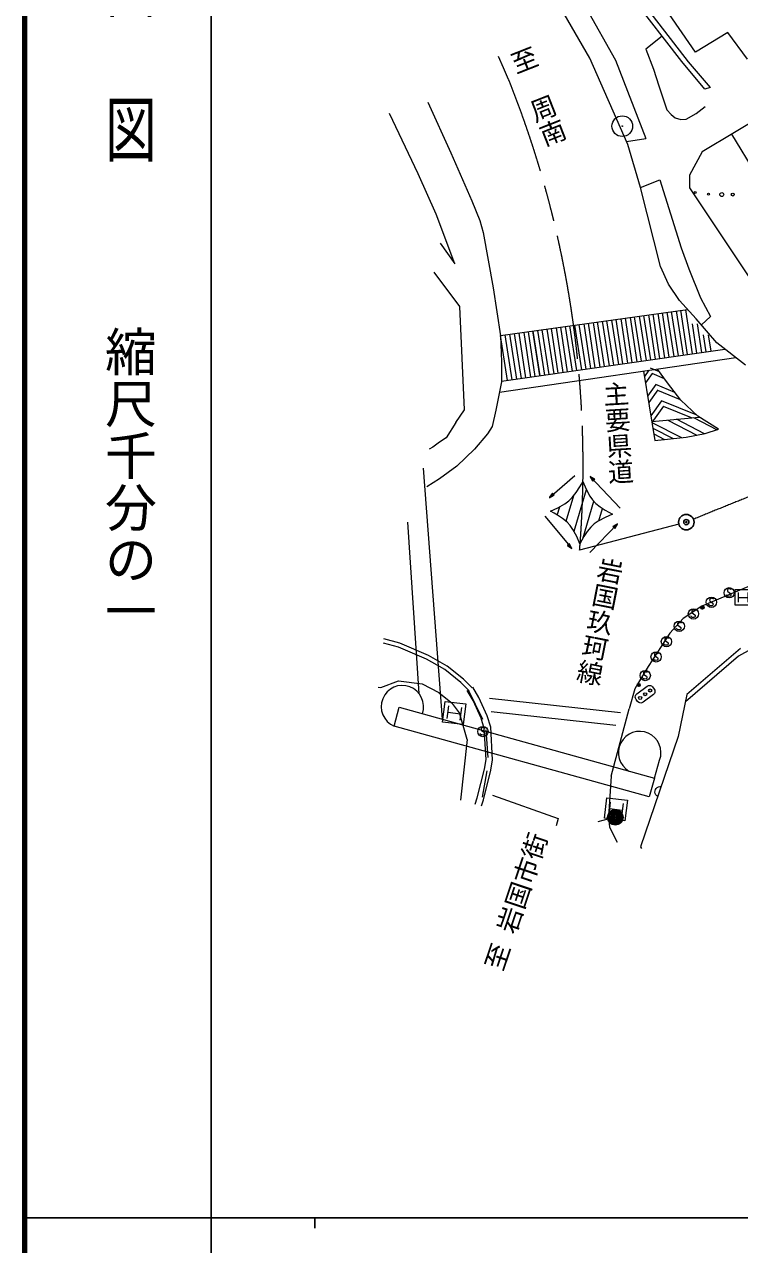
# Model space of a CAD drawing. Units: millimetres, scale not verified. Extents: x 40000 to 680000, y 20000 to 380000.
# Drawn here: x 40000 to 108977, y 202409 to 320058 of the extents above; entities that cross this region are included whole.
import ezdxf
from ezdxf.enums import TextEntityAlignment as Align

# ---------------------------------------------------------------- set-up
doc = ezdxf.new("R2010")
doc.units = ezdxf.units.MM
doc.header["$LTSCALE"] = 1000
doc.header["$PDMODE"] = 32
doc.header["$PDSIZE"] = 500
doc.linetypes.add('CHAIN', pattern=[18.5, 12, -1.5, 3.5, -1.5])
for name, color, linetype, lineweight in [('M-BGD', 7, 'Continuous', 13), ('M-BMK', 2, 'CHAIN', 13), ('M-BMK-SRVR', 3, 'Continuous', 25), ('M-TTL', 2, 'Continuous', 140), ('M-TTL-BAND', 7, 'Continuous', 25)]:
    doc.layers.add(name, color=color, linetype=linetype, lineweight=lineweight)
doc.layers.add('M-OTRS', color=6, linetype='Continuous')
doc.styles.add('@ＭＳ ゴシック', font='')
doc.styles.add('ＭＳ ゴシック', font='')
doc.styles.get('@ＭＳ ゴシック').set_extended_font_data('@MS Gothic')
doc.styles.get('ＭＳ ゴシック').set_extended_font_data('MS Gothic')

# ---------------------------------------------------------------- blocks, each defined once
blk = doc.blocks.new('BUHIN10')
at = {"color": 6, "linetype": 'Continuous', "lineweight": 25}
for radius in [50, 43.8, 37.5, 31.2, 25, 18.8, 12.5, 6.2]:
    blk.add_circle((0, 0), radius, dxfattribs=at)
blk = doc.blocks.new('BUHIN7')
at = {"color": 7, "linetype": 'Continuous', "lineweight": 13}
for radius in [150, 132, 115, 96.8, 79.5, 58.5, 40.5, 23.2, 4.5]:
    blk.add_circle((16, -149), radius, dxfattribs=at)
blk = doc.blocks.new('BUHIN8')
at = {"color": 7, "linetype": 'Continuous', "lineweight": 13}
for p, q in [((417, 515), (-515, 417)), ((-49, 466), (49, -466)), ((515, -417), (-417, -515))]:
    blk.add_line(p, q, dxfattribs=at)
blk.add_lwpolyline([(-824, 667), (667, 824), (824, -667), (-667, -824)], close=True, dxfattribs=at)

msp = doc.modelspace()

# ---------------------------------------------------------------- linework, layer by layer
at = {"layer": 'M-BGD'}
for p, q in [((103412, 316482), (97248, 324434)), ((97813, 324481), (104024, 316435)), ((94136, 321690), (97008, 316615)), ((104733, 317367), (101849, 321537)), ((94537, 316816), (92067, 321089)), ((101521, 318922), (99930, 317658)), ((107839, 319275), (104733, 317367)), ((109747, 316701), (107839, 319275)), ((99930, 317658), (100683, 315729)), ((98210, 308469), (94537, 316816)), ((97008, 316615), (99946, 309070)), ((105623, 313800), (103412, 316482)), ((100683, 315729), (101201, 314129)), ((104024, 316435), (106141, 313988)), ((101201, 314129), (101953, 311824)), ((116238, 314264), (105354, 307787)), ((106141, 313988), (105623, 313800)), ((78912, 312550), (81133, 307683)), ((101953, 311824), (102381, 311356)), ((104783, 311461), (105643, 312145)), ((77967, 305640), (75226, 311452)), ((102381, 311356), (102750, 311058)), ((102750, 311058), (103293, 310883)), ((103293, 310883), (103819, 310918)), ((103819, 310918), (104783, 311461)), ((108180, 309469), (110545, 305631)), ((98078, 308768), (99946, 309070)), ((99411, 304329), (98210, 308469)), ((81133, 307683), (83165, 303052)), ((105354, 307787), (104152, 305517)), ((79715, 301751), (77967, 305640)), ((99411, 304329), (101281, 305064)), ((101281, 305064), (103351, 298520)), ((104152, 305517), (104152, 304315)), ((101357, 296704), (99411, 304329)), ((104152, 304315), (113901, 289626)), ((83165, 303052), (83921, 301162)), ((81511, 296979), (79715, 301751)), ((83921, 301162), (84252, 299981)), ((80093, 298963), (81511, 296979)), ((84252, 299981), (85197, 294662)), ((103351, 298520), (104085, 296503)), ((102128, 295026), (101357, 296704)), ((104085, 296503), (105221, 293699)), ((81984, 292868), (79526, 296175)), ((85197, 294662), (85906, 290031)), ((103192, 293437), (102128, 295026)), ((104792, 291667), (103192, 293437)), ((105221, 293699), (106155, 291896)), ((82456, 282897), (81984, 292868)), ((85903, 290051), (103964, 292582)), ((98407, 291804), (99064, 287533)), ((99510, 287597), (98853, 291866)), ((99298, 291929), (99955, 287662)), ((100400, 287726), (99744, 291991)), ((100190, 292053), (100846, 287790)), ((101291, 287855), (100636, 292116)), ((101081, 292178), (101737, 287919)), ((102182, 287983), (101527, 292241)), ((101973, 292303), (102627, 288048)), ((103073, 288112), (102418, 292366)), ((102864, 292428), (103518, 288176)), ((103964, 288241), (103310, 292491)), ((103755, 292553), (104409, 288305)), ((106155, 291896), (105287, 291094)), ((90602, 286311), (89939, 290617)), ((90385, 290679), (91047, 286375)), ((91492, 286439), (90830, 290742)), ((91276, 290804), (91938, 286504)), ((92383, 286568), (91722, 290867)), ((92168, 290929), (92829, 286632)), ((93274, 286697), (92613, 290991)), ((93059, 291054), (93719, 286761)), ((94165, 286825), (93505, 291116)), ((93950, 291179), (94610, 286890)), ((95056, 286954), (94396, 291241)), ((94842, 291304), (95501, 287018)), ((95946, 287083), (95287, 291366)), ((95733, 291429), (96392, 287147)), ((96837, 287211), (96179, 291491)), ((96624, 291554), (97283, 287276)), ((97728, 287340), (97070, 291616)), ((97516, 291679), (98173, 287404)), ((98619, 287469), (97961, 291741)), ((104854, 288369), (104419, 291196)), ((106791, 289352), (104792, 291667)), ((104874, 291201), (105300, 288434)), ((85906, 290031), (86000, 287527)), ((86593, 285732), (85928, 290054)), ((87038, 285796), (86374, 290117)), ((87484, 285860), (86819, 290179)), ((87929, 285925), (87265, 290242)), ((88375, 285989), (87711, 290304)), ((88156, 290367), (88820, 286053)), ((89265, 286118), (88602, 290429)), ((89707, 286207), (89042, 290528)), ((89048, 290492), (89711, 286182)), ((89493, 290554), (90156, 286246)), ((105745, 288498), (105496, 290120)), ((105952, 290113), (106191, 288562)), ((86011, 285648), (107554, 288759)), ((109554, 287206), (106791, 289352)), ((85814, 284609), (108619, 287932)), ((86000, 287527), (86000, 285590)), ((99721, 286635), (100799, 279931)), ((100217, 286708), (99803, 286124)), ((100540, 286385), (99905, 285490)), ((100341, 286956), (101224, 286585)), ((101727, 285886), (100540, 286385)), ((102011, 285491), (101049, 286829)), ((86000, 285590), (85480, 282850)), ((100902, 285340), (100109, 284222)), ((101083, 284818), (100211, 283587)), ((102718, 284578), (100902, 285340)), ((103279, 283855), (101100, 284769)), ((103307, 283819), (102011, 285491)), ((101446, 283773), (100415, 282319)), ((104779, 282422), (101446, 283773)), ((104937, 282272), (103307, 283819)), ((81606, 281669), (82456, 282897)), ((85480, 282850), (85102, 281291)), ((101627, 283251), (100517, 281685)), ((104323, 282121), (101642, 283208)), ((81606, 281669), (80666, 280203)), ((85102, 281291), (84677, 280582)), ((100505, 281757), (105064, 282192)), ((100517, 281685), (103361, 280216)), ((102052, 281905), (104857, 280456)), ((105582, 280588), (102880, 281984)), ((104536, 282142), (106801, 280972)), ((106943, 281018), (104937, 282272)), ((80666, 280203), (80049, 279771)), ((84677, 280582), (83401, 279117)), ((100605, 281132), (102554, 280126)), ((100694, 280580), (101747, 280037)), ((100799, 279931), (103808, 280266)), ((103808, 280266), (105647, 280600)), ((105647, 280600), (106943, 281018)), ((79401, 279308), (79043, 279096)), ((80049, 279771), (79401, 279308)), ((83401, 279117), (81716, 277456)), ((80309, 253063), (78498, 277279)), ((81716, 277456), (80018, 276252)), ((93076, 276532), (90636, 274427)), ((80018, 276252), (78814, 275480)), ((93226, 274934), (93573, 275468)), ((93573, 275468), (93720, 275714)), ((93720, 275714), (93869, 275971)), ((93869, 275971), (94180, 275254)), ((94576, 276472), (94829, 276023)), ((95010, 276196), (94576, 276472)), ((97466, 273426), (94576, 276472)), ((94611, 276435), (94988, 276192)), ((94834, 276045), (94612, 276434)), ((94646, 276398), (94962, 276192)), ((94835, 276072), (94646, 276398)), ((94680, 276362), (94935, 276193)), ((94835, 276098), (94680, 276362)), ((94716, 276324), (94909, 276194)), ((94836, 276125), (94716, 276324)), ((94750, 276288), (94882, 276194)), ((94837, 276151), (94750, 276288)), ((94847, 276187), (94785, 276251)), ((94785, 276251), (94856, 276195)), ((94837, 276178), (94785, 276251)), ((94829, 276023), (95010, 276196)), ((94988, 276192), (94834, 276045)), ((94935, 276193), (94835, 276098)), ((94962, 276192), (94835, 276072)), ((94909, 276194), (94836, 276125)), ((94856, 276195), (94837, 276178)), ((94882, 276194), (94837, 276151)), ((90933, 274848), (90636, 274427)), ((90636, 274427), (91096, 274659)), ((90675, 274460), (90936, 274826)), ((91074, 274665), (90676, 274461)), ((90714, 274494), (90934, 274799)), ((91048, 274667), (90714, 274494)), ((90751, 274526), (90932, 274773)), ((91022, 274669), (90751, 274526)), ((90790, 274560), (90930, 274746)), ((90995, 274671), (90790, 274560)), ((90828, 274592), (90928, 274720)), ((90969, 274673), (90828, 274592)), ((90867, 274626), (90926, 274693)), ((90934, 274684), (90867, 274626)), ((90942, 274674), (90867, 274626)), ((90926, 274693), (90942, 274674)), ((90928, 274720), (90969, 274673)), ((90930, 274746), (90995, 274671)), ((90932, 274773), (91022, 274669)), ((91096, 274659), (90933, 274848)), ((90934, 274799), (91048, 274667)), ((90936, 274826), (91074, 274665)), ((92126, 273848), (92504, 274129)), ((92256, 272146), (92986, 274621)), ((92504, 274129), (92843, 274455)), ((92843, 274455), (93226, 274934)), ((93015, 271186), (94202, 275208)), ((94180, 275254), (94538, 274581)), ((94538, 274581), (94798, 274212)), ((94798, 274212), (95109, 273876)), ((90726, 273121), (91447, 273461)), ((91080, 272929), (90726, 273121)), ((91392, 272752), (91629, 273555)), ((91447, 273461), (92126, 273848)), ((93847, 270472), (94911, 274077)), ((95109, 273876), (95537, 273529)), ((95400, 272202), (95749, 273385)), ((95537, 273529), (96019, 273218)), ((96019, 273218), (96366, 273020)), ((96366, 273020), (96719, 272828)), ((76934, 272068), (78052, 255556)), ((90201, 272657), (92781, 269514)), ((91427, 272731), (91080, 272929)), ((91909, 272420), (91427, 272731)), ((92337, 272072), (91909, 272420)), ((92648, 271737), (92337, 272072)), ((94541, 269136), (97200, 271905)), ((94960, 271900), (94625, 271589)), ((95329, 272159), (94960, 271900)), ((96003, 272517), (95329, 272159)), ((96719, 272828), (96003, 272517)), ((97200, 271905), (96763, 271631)), ((96786, 271627), (97163, 271867)), ((96812, 271627), (97129, 271831)), ((96839, 271628), (97094, 271795)), ((97129, 271831), (96938, 271506)), ((97094, 271795), (96938, 271533)), ((97164, 271868), (96939, 271480)), ((96944, 271458), (97200, 271905)), ((92907, 271368), (92648, 271737)), ((93265, 270694), (92907, 271368)), ((93576, 269978), (93265, 270694)), ((93966, 270678), (93768, 270331)), ((94277, 271160), (93966, 270678)), ((94625, 271589), (94277, 271160)), ((96763, 271631), (96944, 271458)), ((96939, 271480), (96786, 271627)), ((96938, 271506), (96812, 271627)), ((96938, 271533), (96839, 271628)), ((96865, 271628), (97059, 271758)), ((96937, 271559), (96865, 271628)), ((96892, 271629), (97024, 271722)), ((96937, 271586), (96892, 271629)), ((96918, 271629), (96989, 271685)), ((96936, 271612), (96918, 271629)), ((96927, 271621), (96989, 271685)), ((96989, 271685), (96936, 271612)), ((97059, 271758), (96937, 271559)), ((97024, 271722), (96937, 271586)), ((92560, 269980), (92367, 269821)), ((92367, 269821), (92781, 269514)), ((92389, 269823), (92554, 269958)), ((92748, 269554), (92389, 269823)), ((92416, 269821), (92551, 269932)), ((92716, 269593), (92416, 269821)), ((92442, 269818), (92548, 269905)), ((92684, 269632), (92442, 269818)), ((92469, 269816), (92546, 269879)), ((92652, 269672), (92469, 269816)), ((92495, 269813), (92543, 269853)), ((92620, 269710), (92495, 269813)), ((92521, 269810), (92541, 269826)), ((92587, 269750), (92521, 269810)), ((92531, 269818), (92587, 269750)), ((92541, 269826), (92587, 269750)), ((92543, 269853), (92620, 269710)), ((92546, 269879), (92652, 269672)), ((92548, 269905), (92684, 269632)), ((92551, 269932), (92716, 269593)), ((92554, 269958), (92748, 269555)), ((92781, 269514), (92560, 269980)), ((93768, 270331), (93576, 269978)), ((118148, 269362), (105321, 263957)), ((106198, 264715), (106138, 264685)), ((106264, 264725), (106198, 264715)), ((106341, 264715), (106264, 264725)), ((106392, 264699), (106341, 264715)), ((107736, 265008), (107709, 265069)), ((107771, 264966), (107736, 265008)), ((107816, 264938), (107771, 264966)), ((107803, 265491), (107801, 265453)), ((107801, 265453), (107815, 265401)), ((107813, 265548), (107803, 265491)), ((107851, 265598), (107813, 265548)), ((107815, 265401), (107846, 265370)), ((107865, 264924), (107816, 264938)), ((107846, 265370), (108097, 265180)), ((107911, 265629), (107851, 265598)), ((107979, 264910), (107865, 264924)), ((107977, 265638), (107911, 265629)), ((108054, 265629), (107977, 265638)), ((108058, 264923), (107979, 264910)), ((108105, 265613), (108054, 265629)), ((108099, 264963), (108058, 264923)), ((108097, 265180), (108122, 265132)), ((108122, 265009), (108099, 264963)), ((108140, 265591), (108105, 265613)), ((108122, 265132), (108134, 265067)), ((108134, 265067), (108122, 265009)), ((108164, 265557), (108140, 265591)), ((104407, 263561), (104368, 263510)), ((104466, 263592), (104407, 263561)), ((104533, 263601), (104466, 263592)), ((104610, 263592), (104533, 263601)), ((104661, 263575), (104610, 263592)), ((104696, 263553), (104661, 263575)), ((104719, 263520), (104696, 263553)), ((106023, 264094), (105995, 264156)), ((106058, 264052), (106023, 264094)), ((106103, 264024), (106058, 264052)), ((106090, 264577), (106088, 264540)), ((106088, 264540), (106102, 264488)), ((106099, 264634), (106090, 264577)), ((106138, 264685), (106099, 264634)), ((106102, 264488), (106133, 264456)), ((106151, 264011), (106103, 264024)), ((106133, 264456), (106384, 264267)), ((106266, 263997), (106151, 264011)), ((106345, 264010), (106266, 263997)), ((106385, 264050), (106345, 264010)), ((106384, 264267), (106409, 264218)), ((106409, 264095), (106385, 264050)), ((106427, 264677), (106392, 264699)), ((106409, 264218), (106421, 264154)), ((106421, 264154), (106409, 264095)), ((106451, 264644), (106427, 264677)), ((103038, 262366), (102999, 262316)), ((103097, 262397), (103038, 262366)), ((103163, 262406), (103097, 262397)), ((103240, 262397), (103163, 262406)), ((103291, 262380), (103240, 262397)), ((103326, 262358), (103291, 262380)), ((104292, 262971), (104264, 263032)), ((104327, 262929), (104292, 262971)), ((104371, 262900), (104327, 262929)), ((104359, 263454), (104356, 263416)), ((104356, 263416), (104370, 263364)), ((104368, 263510), (104359, 263454)), ((104370, 263364), (104402, 263333)), ((104420, 262887), (104371, 262900)), ((104402, 263333), (104653, 263143)), ((104534, 262873), (104420, 262887)), ((104614, 262886), (104534, 262873)), ((104654, 262926), (104614, 262886)), ((104653, 263143), (104677, 263095)), ((104677, 262971), (104654, 262926)), ((104677, 263095), (104689, 263030)), ((104689, 263030), (104677, 262971)), ((102922, 261776), (102895, 261837)), ((102958, 261734), (102922, 261776)), ((103002, 261706), (102958, 261734)), ((102989, 262259), (102987, 262221)), ((102987, 262221), (103001, 262169)), ((102999, 262316), (102989, 262259)), ((103001, 262169), (103032, 262138)), ((103051, 261692), (103002, 261706)), ((103032, 262138), (103284, 261948)), ((103165, 261678), (103051, 261692)), ((103244, 261691), (103165, 261678)), ((103285, 261731), (103244, 261691)), ((103284, 261948), (103308, 261900)), ((103308, 261776), (103285, 261731)), ((103308, 261900), (103320, 261835)), ((103320, 261835), (103308, 261776)), ((103350, 262325), (103326, 262358)), ((113244, 261593), (108875, 259132)), ((76084, 260024), (74617, 260411)), ((76216, 260403), (74663, 260813)), ((78783, 258844), (76084, 260024)), ((78961, 259203), (76216, 260403)), ((101686, 260294), (101659, 260356)), ((101721, 260252), (101686, 260294)), ((101766, 260224), (101721, 260252)), ((101753, 260777), (101751, 260740)), ((101751, 260740), (101765, 260688)), ((101763, 260834), (101753, 260777)), ((101801, 260885), (101763, 260834)), ((101765, 260688), (101796, 260656)), ((101815, 260211), (101766, 260224)), ((101796, 260656), (102047, 260467)), ((101861, 260915), (101801, 260885)), ((101929, 260197), (101815, 260211)), ((101927, 260925), (101861, 260915)), ((102004, 260915), (101927, 260925)), ((102008, 260210), (101929, 260197)), ((102055, 260899), (102004, 260915)), ((102049, 260250), (102008, 260210)), ((102047, 260467), (102072, 260418)), ((102072, 260295), (102049, 260250)), ((102090, 260877), (102055, 260899)), ((102072, 260418), (102084, 260354)), ((102084, 260354), (102072, 260295)), ((102114, 260844), (102090, 260877)), ((80540, 257858), (78783, 258844)), ((80764, 258190), (78961, 259203)), ((100691, 258830), (100663, 258892)), ((100726, 258788), (100691, 258830)), ((100758, 259313), (100756, 259276)), ((100756, 259276), (100770, 259224)), ((100767, 259370), (100758, 259313)), ((100806, 259421), (100767, 259370)), ((100770, 259224), (100801, 259192)), ((100801, 259192), (101052, 259003)), ((100865, 259451), (100806, 259421)), ((100932, 259461), (100865, 259451)), ((101009, 259451), (100932, 259461)), ((101060, 259435), (101009, 259451)), ((101052, 259003), (101077, 258954)), ((101077, 258831), (101053, 258786)), ((101095, 259413), (101060, 259435)), ((101077, 258954), (101089, 258890)), ((101089, 258890), (101077, 258831)), ((101119, 259380), (101095, 259413)), ((108875, 259132), (103744, 254735)), ((109079, 259896), (103894, 255452)), ((82087, 256619), (80540, 257858)), ((82353, 256918), (80764, 258190)), ((99879, 257659), (99812, 257650)), ((99956, 257650), (99879, 257659)), ((100771, 258760), (100726, 258788)), ((100819, 258746), (100771, 258760)), ((100934, 258732), (100819, 258746)), ((101013, 258745), (100934, 258732)), ((101053, 258786), (101013, 258745)), ((74379, 256127), (76087, 256751)), ((76087, 256751), (78363, 256492)), ((78363, 256492), (79982, 255645)), ((82899, 255815), (82087, 256619)), ((83181, 256099), (82353, 256918)), ((99638, 257029), (99610, 257090)), ((99673, 256987), (99638, 257029)), ((99717, 256959), (99673, 256987)), ((99705, 257512), (99703, 257474)), ((99703, 257474), (99716, 257422)), ((99714, 257569), (99705, 257512)), ((99753, 257619), (99714, 257569)), ((99716, 257422), (99748, 257391)), ((99766, 256945), (99717, 256959)), ((99748, 257391), (99999, 257201)), ((99812, 257650), (99753, 257619)), ((99880, 256931), (99766, 256945)), ((99960, 256944), (99880, 256931)), ((100007, 257634), (99956, 257650)), ((100000, 256984), (99960, 256944)), ((99999, 257201), (100023, 257153)), ((100023, 257030), (100000, 256984)), ((100042, 257612), (100007, 257634)), ((100023, 257153), (100036, 257088)), ((100036, 257088), (100023, 257030)), ((100065, 257578), (100042, 257612)), ((74131, 256170), (74379, 256127)), ((79982, 255645), (81292, 254565)), ((83272, 254871), (82704, 255839)), ((82796, 255886), (84169, 253086)), ((83831, 255163), (83247, 256158)), ((98863, 256011), (98313, 254064)), ((99120, 256440), (98863, 256011)), ((98919, 255197), (98936, 255316)), ((98936, 255316), (98981, 255413)), ((98981, 255413), (99068, 255497)), ((99068, 255497), (100066, 256250)), ((100668, 255452), (99671, 254699)), ((100066, 256250), (100178, 256310)), ((100178, 256310), (100274, 256332)), ((100274, 256332), (100396, 256311)), ((100396, 256311), (100494, 256273)), ((100494, 256273), (100591, 256177)), ((100591, 256177), (100742, 255977)), ((100756, 255543), (100668, 255452)), ((100742, 255977), (100803, 255854)), ((100802, 255640), (100756, 255543)), ((100817, 255752), (100802, 255640)), ((100803, 255854), (100817, 255752)), ((103894, 255452), (103051, 251410)), ((75653, 252403), (76157, 254216)), ((76157, 254216), (100761, 247385)), ((80333, 252796), (80576, 254781)), ((80576, 254781), (82561, 254538)), ((80903, 254363), (80751, 253123)), ((81959, 253691), (81292, 254565)), ((82143, 254211), (81991, 252971)), ((82561, 254538), (82318, 252553)), ((84056, 253162), (83272, 254871)), ((84647, 253384), (83831, 255163)), ((84870, 255098), (97474, 253707)), ((98933, 255095), (98919, 255197)), ((98995, 254972), (98933, 255095)), ((99145, 254772), (98995, 254972)), ((99247, 254680), (99145, 254772)), ((99341, 254638), (99247, 254680)), ((99464, 254624), (99341, 254638)), ((99559, 254640), (99464, 254624)), ((99671, 254699), (99559, 254640)), ((80827, 253743), (82067, 253591)), ((82712, 251104), (81959, 253691)), ((84347, 252178), (84056, 253162)), ((84972, 252287), (84647, 253384)), ((97032, 252444), (85029, 253768)), ((96604, 247573), (98313, 254064)), ((100257, 245571), (75653, 252403)), ((82318, 252553), (80333, 252796)), ((84047, 252112), (84045, 252074)), ((84045, 252074), (84059, 252022)), ((84056, 252169), (84047, 252112)), ((84095, 252219), (84056, 252169)), ((84059, 252022), (84090, 251991)), ((84090, 251991), (84341, 251801)), ((84154, 252250), (84095, 252219)), ((84221, 252259), (84154, 252250)), ((84298, 252250), (84221, 252259)), ((84349, 252234), (84298, 252250)), ((84341, 251801), (84366, 251753)), ((84521, 249193), (84347, 252178)), ((84384, 252212), (84349, 252234)), ((84408, 252179), (84384, 252212)), ((84511, 252027), (84705, 249362)), ((85153, 249161), (84972, 252287)), ((82712, 251104), (82065, 245254)), ((83980, 251629), (83952, 251690)), ((84015, 251587), (83980, 251629)), ((84060, 251559), (84015, 251587)), ((84108, 251545), (84060, 251559)), ((84223, 251531), (84108, 251545)), ((84302, 251544), (84223, 251531)), ((84342, 251585), (84302, 251544)), ((84366, 251630), (84342, 251585)), ((84366, 251753), (84378, 251689)), ((84378, 251689), (84366, 251630)), ((103051, 251410), (99426, 240772)), ((83665, 245482), (84372, 248254)), ((84372, 248254), (84521, 249193)), ((84994, 248156), (85153, 249161)), ((100761, 247385), (101265, 249118)), ((84588, 248094), (84153, 245534)), ((84271, 245308), (84994, 248156)), ((96604, 247573), (96328, 243671)), ((100761, 247385), (100257, 245571)), ((100814, 246030), (100818, 246153)), ((100835, 245907), (100814, 246030)), ((100818, 246153), (100868, 246299)), ((100908, 245781), (100835, 245907)), ((100868, 246299), (100939, 246399)), ((100939, 246399), (101032, 246484)), ((101032, 246484), (101167, 246541)), ((101167, 246541), (101279, 246566)), ((101279, 246566), (101400, 246565)), ((83472, 244878), (83665, 245482)), ((84082, 244715), (84271, 245308)), ((85131, 245732), (91467, 243494)), ((95932, 243515), (96175, 245501)), ((96175, 245501), (98160, 245257)), ((96502, 245083), (96350, 243842)), ((97742, 244931), (97590, 243690)), ((98160, 245257), (97917, 243272)), ((100981, 245693), (100908, 245781)), ((101077, 245618), (100981, 245693)), ((96328, 243671), (96443, 242658)), ((96426, 244462), (97666, 244310)), ((91467, 243494), (91273, 242793)), ((96261, 243421), (95292, 243178)), ((97917, 243272), (95932, 243515)), ((96443, 242658), (97158, 241220)), ((99426, 240772), (99515, 240590))]:
    msp.add_line(p, q, dxfattribs=at)
msp.add_lwpolyline([(105321, 263957), (103546, 262782), (102245, 261375), (100143, 258146), (99120, 256440)], dxfattribs=at)
for centre, radius in [((97660, 310246), 995), ((97660, 310246), 30), ((104687, 303845), 99.5), ((105979, 303683), 99.5), ((107260, 303654), 194), ((108322, 303654), 144), ((103837, 272066), 22.5), ((106258, 264343), 498), ((107971, 265256), 498), ((104526, 263219), 498), ((103157, 262024), 498), ((101921, 260543), 498), ((100926, 259079), 498), ((99872, 257277), 498), ((99868, 255475), 150), ((100347, 255836), 150), ((99389, 255113), 150), ((84215, 251877), 498), ((96989, 243603), 746), ((96989, 243603), 660), ((96989, 243603), 574), ((96989, 243603), 484), ((96989, 243603), 398), ((96989, 243603), 292), ((96989, 243603), 202), ((96989, 243603), 116), ((96989, 243603), 22.5)]:
    msp.add_circle(centre, radius, dxfattribs=at)
for centre, radius, start, end in [((76453, 254283), 2043, 340.46387, 246.95117), ((99340, 249835), 2054, 339.56348, 239.17578)]:
    msp.add_arc(centre, radius, start, end, dxfattribs=at)
at = {"layer": 'M-BMK'}
for p, q in [((86219, 315862), (85735, 316979)), ((86702, 314744), (86219, 315862)), ((103112, 271875), (93546, 269352))]:
    msp.add_line(p, q, dxfattribs=at)
for centre, radius, start, end in [((-6118, 277536), 100000, 355.30566, 21.84424), ((369782, -375447), 700000, 106.98096, 112.26746)]:
    msp.add_arc(centre, radius, start, end, dxfattribs=at)
at = {"layer": 'M-BMK-SRVR'}
msp.add_circle((103837, 272066), 746, dxfattribs=at)
at = {"layer": 'M-OTRS'}
msp.add_point((103837, 272067), dxfattribs=at)
at = {"layer": 'M-TTL'}
msp.add_line((40000, 380000), (40000, 20000), dxfattribs=at)
at = {"layer": 'M-TTL-BAND'}
for p, q in [((58000, 370000), (58000, 20000)), ((40000, 205000), (579000, 205000)), ((68000, 205000), (68000, 204000))]:
    msp.add_line(p, q, dxfattribs=at)

# ---------------------------------------------------------------- block references
at = {"layer": 'M-BGD'}
for name, p, rotation in [('BUHIN8', (109298, 264812), 84), ('BUHIN7', (105321, 263957), 16.84755), ('BUHIN7', (105321, 263957), 27.5056), ('BUHIN7', (99120, 256440), 53.05874)]:
    msp.add_blockref(name, p, dxfattribs=dict(at, rotation=rotation))
at = {"layer": 'M-OTRS', "rotation": 296}
msp.add_blockref('BUHIN10', (103837, 272067), dxfattribs=at)

# ---------------------------------------------------------------- texts
at = {"layer": 'M-BGD'}
for s, rotation, style, p in [('至\u3000周南', 291.5, '@ＭＳ ゴシック', (86363, 317249)), ('主要県道', 273.4, '@ＭＳ ゴシック', (95507, 285587)), ('岩国玖珂線', 258.8, '@ＭＳ ゴシック', (95275, 268866)), ('至 岩国市街', 71.4, 'ＭＳ ゴシック', (86624, 228509))]:
    msp.add_text(s, height=1833, rotation=rotation, dxfattribs=dict(at, style=style)).set_placement(p, align=Align.BOTTOM_LEFT)
at = {"layer": 'M-TTL-BAND', "style": '@ＭＳ ゴシック', "width": 1.4}
msp.add_text('平  面  図', height=3666, rotation=270, dxfattribs=at).set_placement((47277, 341475), align=Align.BOTTOM_LEFT)
at = {"layer": 'M-TTL-BAND', "style": '@ＭＳ ゴシック'}
msp.add_text('縮尺千分の一', height=3666, rotation=270, dxfattribs=at).set_placement((47277, 291030), align=Align.BOTTOM_LEFT)

doc.saveas('drawing.dxf')
